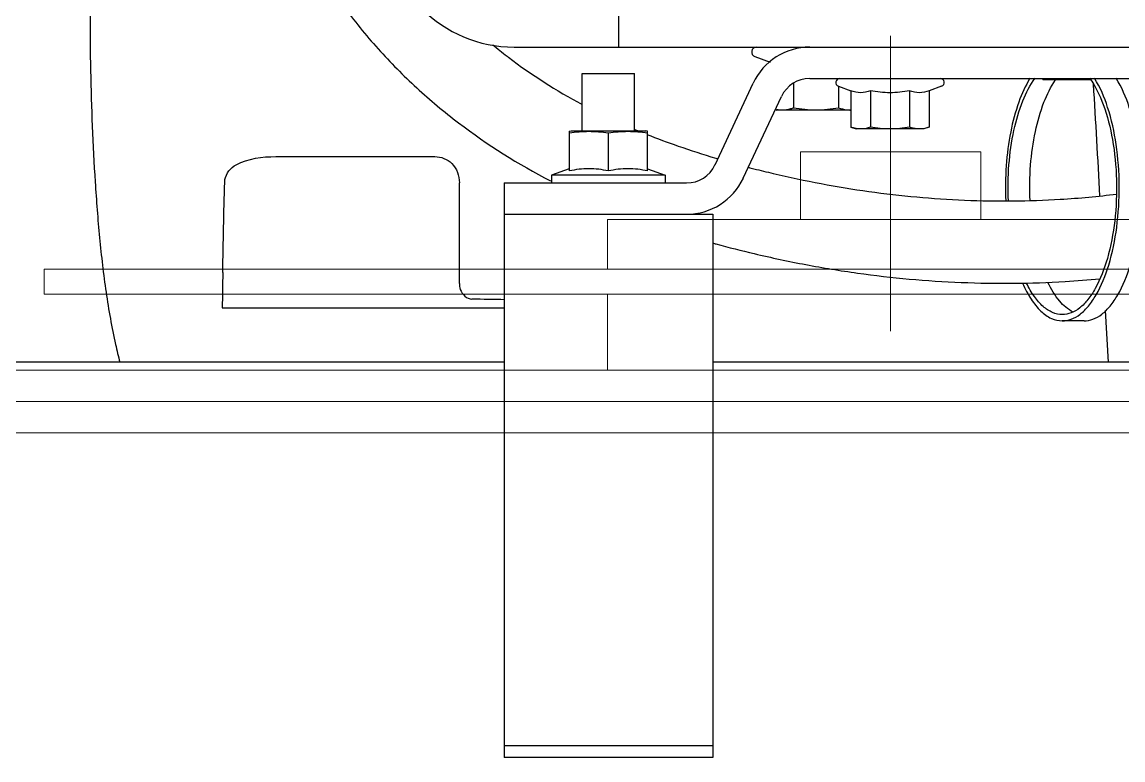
# Model space of a CAD drawing. Header units: metres. Extents: x 27859 to 32645, y 1492 to 8791.
# Drawn here: x 29818.1 to 30029.2, y 4591.3 to 4732.8 of the extents above; entities that cross this region are included whole.
import ezdxf

# ---------------------------------------------------------------- set-up
doc = ezdxf.new("R2010")
doc.units = ezdxf.units.M
doc.linetypes.add('CENTER', pattern=[2, 1.25, -0.25, 0.25, -0.25])
doc.layers.add('E-EQPT', color=190, linetype='Continuous')
doc.layers.add('E-HAT', color=253, linetype='CENTER', lineweight=15)
doc.layers.add('ENG-HDN', color=251, linetype='Continuous', lineweight=9, transparency=0.7)

# ---------------------------------------------------------------- blocks, each defined once
blk = doc.blocks.new('EDG')
at = {"color": 0, "linetype": 'Continuous'}
for p, q in [((919.8, 2811.38, 1), (919.8, 2915.6, 1)), ((919.8, 2915.6, 1), (959.8, 2915.6, 1)), ((959.8, 2805.38, 1), (959.8, 2915.6, 1)), ((959.8, 2913.3, 1), (919.8, 2913.3, 1)), ((759.8, 2839.78, 1), (919.8, 2839.78, 1)), ((843.92, 2839.78, 1), (844.46, 2829.84, 1)), ((959.8, 2839.78, 1), (1125.2, 2839.78, 1)), ((848.61, 2831.82, 1), (852.77, 2831.82, 1)), ((1013.83, 2829.32, 1), (959.8, 2829.32, 1)), ((968.38, 2824.67, 1), (968.38, 2805.32, 1)), ((959.66, 2811.38, 1), (919.8, 2811.38, 1)), ((959.8, 2805.38, 1), (924.8, 2805.38, 1)), ((928.9, 2803.88, 1), (928.9, 2805.38, 1)), ((950.7, 2803.88, 1), (950.7, 2805.38, 1)), ((913.93, 2804.45, 1), (906.62, 2788.79, 1)), ((928.9, 2803.88, 1), (950.7, 2803.88, 1)), ((932.3, 2802.64, 1), (928.9, 2803.88, 1)), ((947.3, 2802.64, 1), (950.7, 2803.88, 1)), ((1013.34, 2804.98, 1), (1013.31, 2804.74, 1)), ((1013.36, 2805.22, 1), (1013.34, 2804.98, 1)), ((919.36, 2801.92, 1), (912.06, 2786.25, 1)), ((932.3, 2803.06, 1), (932.3, 2795.47, 1)), ((939.8, 2803.06, 1), (939.8, 2795.78, 1)), ((947.3, 2795.47, 1), (947.3, 2803.06, 1)), ((919.22, 2800.62, 1), (918.82, 2800.74, 1)), ((1003.56, 2800.32, 1), (973.07, 2800.32, 1)), ((878.3, 2794.66, 1), (879.3, 2795.02, 1)), ((879.3, 2795.02, 1), (892.3, 2795.02, 1)), ((893.31, 2794.66, 1), (892.3, 2795.02, 1)), ((932.3, 2795.47, 1), (932.64, 2795.38, 1)), ((946.96, 2795.38, 1), (932.64, 2795.38, 1)), ((934.8, 2795.38, 1), (934.8, 2784.38, 1)), ((944.8, 2795.38, 1), (944.8, 2784.38, 1)), ((947.3, 2795.47, 1), (946.96, 2795.38, 1)), ((878.3, 2787.69, 1), (878.3, 2794.66, 1)), ((882.05, 2787.69, 1), (882.05, 2794.66, 1)), ((889.55, 2787.69, 1), (889.55, 2794.66, 1)), ((893.31, 2787.69, 1), (893.31, 2794.66, 1)), ((893.31, 2791.42, 1), (907.49, 2791.42, 1)), ((895.66, 2786.84, 1), (895.66, 2791, 1)), ((904.32, 2786.23, 1), (904.32, 2791, 1)), ((907.8, 2791.31, 1), (907.49, 2791.42, 1)), ((875.91, 2786.82, 1), (878.3, 2787.69, 1)), ((895.69, 2786.82, 1), (893.31, 2787.69, 1)), ((901.18, 2785.32, 1), (778.42, 2785.32, 1)), ((847.35, 2785.62, 1), (856.49, 2785.62, 1)), ((852.08, 2785.32, 1), (852.08, 2785.62, 1)), ((856.49, 2785.32, 1), (856.49, 2785.62, 1)), ((895.66, 2785.32, 1), (895.66, 2785.36, 1)), ((944.8, 2784.38, 1), (934.8, 2784.38, 1)), ((911.73, 2781.12, 1), (908.79, 2782.2, 1)), ((957.84, 2779.32, 1), (724.63, 2779.32, 1)), ((937.84, 2769.32, 1), (937.84, 2779.32, 1))]:
    blk.add_line(p, q, dxfattribs=at)
for centre, radius, start, end in [((-58.86, 2841.21, 1), 1072.76, 359.00435, 359.36542), ((969.67, 3212.7, 1), 385.05, 268.5095, 269.4492), ((865.29, 2619.83, 1), 204.47, 74.5433, 74.7172), ((924.8, 2799.38, 1), 12, 90, 155), ((2492.13, 2888.95, 1), 1648.54, 182.81897, 183.56545), ((924.8, 2799.38, 1), 6, 90, 155), ((862.68, 2610.17, 1), 198.67, 75.3423, 75.6592), ((891.33, 2789.78, 1), 5.25, 78.6918, 79.4725), ((882.8, 2671.59, 1), 133.99, 67.1609, 67.508), ((893.5, 2786.27, 1), 5.16, 90.0026, 92.1181), ((906.37, 2785.37, 1), 6.06, 78.6927, 79.4725), ((906.31, 2785.08, 1), 6.36, 76.6782, 78.6813), ((901.18, 2791.32, 1), 6, 270, 335), ((876.18, 2786.1, 1), 0.773, 110, 270), ((895.43, 2786.1, 1), 0.773, 270, 70), ((901.18, 2791.32, 1), 12, 270, 335), ((911.41, 2780.25, 1), 0.928, 270, 70), ((899.11, 2702.74, 1), 98.73, 50.4423, 52.4958), ((957.84, 2754.32, 1), 25, 0, 90)]:
    blk.add_arc(centre, radius, start, end, dxfattribs=at)
for points, knots in [([(1037.34, 2714.02, 1), (1037.41, 2722.29, 1), (1037.88, 2734.64, 1), (1038.59, 2750.55, 1), (1039.02, 2762.05, 1), (1039.2, 2773.07, 1), (1039.13, 2783.85, 1), (1038.81, 2794.49, 1), (1038.24, 2805.18, 1), (1037.43, 2815.92, 1), (1036.21, 2826.39, 1), (1034.8, 2834.3, 1), (1033.76, 2838.65, 1), (1033.48, 2839.78, 1)], [0, 0, 0, 0, 0.176081, 0.264122, 0.352162, 0.440203, 0.528243, 0.616284, 0.704325, 0.792365, 0.880406, 0.968446, 1, 1, 1, 1]), ([(848.61, 2831.82, 1), (848.03, 2831.82, 1), (846.79, 2831.58, 1), (845.07, 2830.56, 1), (843.48, 2828.94, 1), (841.42, 2825.87, 1), (839.42, 2820.8, 1), (837.99, 2813.71, 1), (837.53, 2805.92, 1), (838.09, 2798.17, 1), (839.61, 2791.2, 1), (841.35, 2787.03, 1), (842.42, 2785.3, 1)], [0, 0, 0, 0, 0.034071, 0.071612, 0.114988, 0.165288, 0.286385, 0.42982, 0.585134, 0.739824, 0.88149, 1, 1, 1, 1]), ([(852.77, 2831.82, 1), (852.19, 2831.82, 1), (850.95, 2831.58, 1), (849.23, 2830.56, 1), (847.64, 2828.94, 1), (845.57, 2825.87, 1), (843.58, 2820.8, 1), (842.14, 2813.71, 1), (841.68, 2805.92, 1), (842.24, 2798.17, 1), (843.76, 2791.2, 1), (845.5, 2787.03, 1), (846.58, 2785.3, 1)], [0, 0, 0, 0, 0.034071, 0.071612, 0.114988, 0.165288, 0.286385, 0.42982, 0.585134, 0.739824, 0.88149, 1, 1, 1, 1]), ([(860.38, 2824.61, 1), (859.91, 2825.67, 1), (858.92, 2827.58, 1), (857.08, 2829.92, 1), (855.03, 2831.45, 1), (853.49, 2831.82, 1), (852.77, 2831.82, 1)], [0, 0, 0, 0, 0.31581, 0.582746, 0.805394, 1, 1, 1, 1]), ([(847.55, 2785.29, 1), (846.42, 2786.81, 1), (844.58, 2790.67, 1), (842.93, 2797.28, 1), (842.21, 2804.8, 1), (842.53, 2812.48, 1), (843.84, 2819.52, 1), (845.74, 2824.61, 1), (847.74, 2827.71, 1), (849.29, 2829.34, 1), (850.98, 2830.38, 1), (852.2, 2830.62, 1), (852.77, 2830.62, 1)], [0, 0, 0, 0, 0.112896, 0.251429, 0.405613, 0.562454, 0.708502, 0.83225, 0.883599, 0.927726, 0.965706, 1, 1, 1, 1]), ([(850.7, 2830.13, 1), (851.69, 2829.65, 1), (853.64, 2827.92, 1), (854.92, 2825.74, 1), (855.53, 2824.47, 1)], [0, 0, 0, 0, 0.439274, 1, 1, 1, 1]), ([(852.77, 2830.62, 1), (853.41, 2830.62, 1), (854.77, 2830.32, 1), (856.61, 2829.05, 1), (858.28, 2827.09, 1), (859.19, 2825.49, 1), (859.63, 2824.59, 1)], [0, 0, 0, 0, 0.198781, 0.422948, 0.68818, 1, 1, 1, 1]), ([(968.38, 2824.67, 1), (968.38, 2825.05, 1), (968.2, 2826.38, 1), (966.93, 2827.65, 1), (965.97, 2827.66, 1)], [0, 0, 0, 0, 0.284883, 1, 1, 1, 1]), ([(919.19, 2817.07, 1), (916.74, 2817.73, 1), (910.98, 2819.19, 1), (901.95, 2821.11, 1), (888.75, 2823.28, 1), (872.17, 2824.78, 1), (856.44, 2824.64, 1), (847.76, 2823.97, 1), (845.56, 2823.76, 1)], [0, 0, 0, 0, 0.099551, 0.234126, 0.368702, 0.637853, 0.907004, 1, 1, 1, 1]), ([(911.89, 2802.65, 1), (910.67, 2802.96, 1), (906.37, 2804.02, 1), (899.01, 2805.58, 1), (886.8, 2807.59, 1), (871.54, 2808.97, 1), (855.3, 2808.82, 1), (845.85, 2807.95, 1), (842.39, 2807.5, 1)], [0, 0, 0, 0, 0.052348, 0.183219, 0.31409, 0.575832, 0.837573, 1, 1, 1, 1]), ([(858.96, 2808.75, 1), (859.06, 2806.49, 1), (858.99, 2802.04, 1), (858.12, 2795.7, 1), (856.56, 2790.15, 1), (854.98, 2786.91, 1), (854.05, 2785.58, 1)], [0, 0, 0, 0, 0.282726, 0.553957, 0.797188, 1, 1, 1, 1]), ([(863.12, 2808.82, 1), (863.22, 2806.5, 1), (863.14, 2801.96, 1), (862.24, 2795.49, 1), (860.62, 2789.87, 1), (858.97, 2786.6, 1), (858, 2785.29, 1)], [0, 0, 0, 0, 0.284258, 0.556446, 0.799278, 1, 1, 1, 1]), ([(858.97, 2785.3, 1), (859.85, 2786.73, 1), (861.36, 2790.09, 1), (862.84, 2795.74, 1), (863.66, 2802.12, 1), (863.73, 2806.56, 1), (863.63, 2808.82, 1)], [0, 0, 0, 0, 0.207517, 0.451666, 0.720787, 1, 1, 1, 1]), ([(998.56, 2757.83, 1), (997.9, 2759.28, 1), (995.58, 2764, 1), (990.84, 2771.47, 1), (984.06, 2779.78, 1), (976.65, 2787.25, 1), (965.94, 2796.21, 1), (957.07, 2801.78, 1), (950.88, 2804.99, 1)], [0, 0, 0, 0, 0.067521, 0.222934, 0.378347, 0.533761, 0.689174, 1, 1, 1, 1]), ([(973.07, 2800.32, 1), (971.9, 2800.32, 1), (969.3, 2801.35, 1), (968.38, 2804.01, 1), (968.38, 2805.32, 1)], [0, 0, 0, 0, 0.470757, 1, 1, 1, 1]), ([(932.3, 2803.06, 1), (933.53, 2802.81, 1), (936.05, 2802.48, 1), (938.57, 2802.81, 1), (939.8, 2803.06, 1)], [0, 0, 0, 0, 0.5, 1, 1, 1, 1]), ([(939.8, 2803.06, 1), (941.03, 2802.81, 1), (943.55, 2802.48, 1), (946.07, 2802.81, 1), (947.3, 2803.06, 1)], [0, 0, 0, 0, 0.5, 1, 1, 1, 1]), ([(932.41, 2796.06, 1), (930.45, 2796.84, 1), (926.1, 2798.46, 1), (921.65, 2799.9, 1), (919.22, 2800.62, 1)], [0, 0, 0, 0, 0.458011, 1, 1, 1, 1]), ([(878.3, 2794.66, 1), (878.45, 2794.71, 1), (879.06, 2794.92, 1), (879.7, 2795.02, 1), (880.17, 2795.02, 1)], [0, 0, 0, 0, 0.255696, 1, 1, 1, 1]), ([(880.17, 2795.02, 1), (880.33, 2795.02, 1), (880.97, 2794.99, 1), (881.6, 2794.82, 1), (882.05, 2794.66, 1)], [0, 0, 0, 0, 0.246324, 1, 1, 1, 1]), ([(889.55, 2794.66, 1), (889.71, 2794.71, 1), (890.31, 2794.92, 1), (890.96, 2795.02, 1), (891.43, 2795.02, 1)], [0, 0, 0, 0, 0.255696, 1, 1, 1, 1]), ([(892.36, 2794.93, 1), (892.44, 2794.91, 1), (892.76, 2794.84, 1), (893.07, 2794.74, 1), (893.31, 2794.66, 1)], [0, 0, 0, 0, 0.247155, 1, 1, 1, 1]), ([(939.8, 2795.78, 1), (938.56, 2795.59, 1), (936.05, 2795.35, 1), (933.54, 2795.59, 1), (932.3, 2795.78, 1)], [0, 0, 0, 0, 0.5, 1, 1, 1, 1]), ([(947.3, 2795.78, 1), (946.06, 2795.59, 1), (943.55, 2795.35, 1), (941.04, 2795.59, 1), (939.8, 2795.78, 1)], [0, 0, 0, 0, 0.5, 1, 1, 1, 1]), ([(893.5, 2791.42, 1), (893.68, 2791.42, 1), (894.42, 2791.39, 1), (895.14, 2791.19, 1), (895.66, 2791, 1)], [0, 0, 0, 0, 0.246324, 1, 1, 1, 1]), ([(904.32, 2791, 1), (904.5, 2791.07, 1), (905.2, 2791.3, 1), (905.94, 2791.42, 1), (906.49, 2791.42, 1)], [0, 0, 0, 0, 0.255696, 1, 1, 1, 1]), ([(959.22, 2781.07, 1), (959.13, 2781.14, 1), (954.62, 2784.58, 1), (949.81, 2787.66, 1), (944.81, 2790.33, 1)], [0, 0, 0, 0, 0.019648, 1, 1, 1, 1]), ([(878.3, 2787.69, 1), (878.9, 2787.91, 1), (880.17, 2788.21, 1), (881.45, 2787.91, 1), (882.05, 2787.69, 1)], [0, 0, 0, 0, 0.5, 1, 1, 1, 1]), ([(889.55, 2787.69, 1), (890.15, 2787.91, 1), (891.43, 2788.21, 1), (892.71, 2787.91, 1), (893.31, 2787.69, 1)], [0, 0, 0, 0, 0.5, 1, 1, 1, 1])]:
    blk.add_open_spline(points, degree=3, knots=knots, dxfattribs=at)
for points in [[(1013.73, 2822.56, 1), (1013.63, 2816.78, 1), (1013.53, 2811, 1), (1013.36, 2805.22, 1)], [(1013.31, 2804.74, 1), (1013.12, 2803.56, 1), (1012.21, 2802.43, 1), (1011.15, 2801.88, 1)], [(1011.15, 2801.88, 1), (1008.87, 2800.67, 1), (1006.14, 2800.32, 1), (1003.56, 2800.32, 1)], [(882.05, 2794.66, 1), (883.29, 2794.88, 1), (884.54, 2795.02, 1), (885.8, 2795.02, 1)], [(885.8, 2795.02, 1), (887.06, 2795.02, 1), (888.32, 2794.88, 1), (889.55, 2794.66, 1)], [(891.43, 2795.02, 1), (891.72, 2795.02, 1), (892.01, 2795, 1), (892.29, 2794.94, 1)], [(895.66, 2791, 1), (897.09, 2791.26, 1), (898.54, 2791.42, 1), (899.99, 2791.42, 1)], [(899.99, 2791.42, 1), (901.44, 2791.42, 1), (902.9, 2791.26, 1), (904.32, 2791, 1)], [(906.49, 2791.42, 1), (906.82, 2791.42, 1), (907.15, 2791.39, 1), (907.48, 2791.33, 1)], [(882.05, 2787.69, 1), (883.29, 2787.92, 1), (884.54, 2788.06, 1), (885.8, 2788.06, 1)], [(885.8, 2788.06, 1), (887.06, 2788.06, 1), (888.32, 2787.92, 1), (889.55, 2787.69, 1)]]:
    blk.add_open_spline(points, degree=3, dxfattribs=at)
at = {"layer": 'ENG-HDN'}
for p, q in [((814.99, 2853.3, 1), (1147.4, 2853.3, 1)), ((1091.41, 2847.3, 1), (814.99, 2847.3, 1)), ((1070.67, 2841.3, 1), (814.99, 2841.3, 1)), ((939.99, 2826.7, 1), (939.99, 2841.3, 1)), ((885.7, 2833.81, 1), (885.7, 2777.12, 1)), ((814.99, 2826.7, 1), (1047.99, 2826.7, 1)), ((1047.99, 2826.7, 1), (1047.99, 2821.9, 1)), ((1047.99, 2821.9, 1), (814.99, 2821.9, 1)), ((939.99, 2821.9, 1), (939.99, 2812.4, 1)), ((939.99, 2812.4, 1), (814.99, 2812.4, 1)), ((868.4, 2812.4, 1), (868.4, 2799.4, 1)), ((903, 2799.4, 1), (903, 2812.4, 1)), ((868.4, 2799.4, 1), (903, 2799.4, 1))]:
    blk.add_line(p, q, dxfattribs=at)

msp = doc.modelspace()

# ---------------------------------------------------------------- hatches: boundary and pattern name
at = {"layer": 'E-HAT', "linetype": 'Continuous'}
h = msp.add_hatch(dxfattribs=at)
h.set_pattern_fill('AR-CONC', color=8, scale=40, angle=90)
h.set_pattern_definition([(140, (30868.3, 2757.35), (25.101, 286.904), [30, -330]), (85, (30868.3, 2757.35), (-300.877, -55.5), [24, -264]), (190.4514, (30870.4, 2781.26), (-275.776, 231.404), [25.496, -280.457]), (136.184, (30788.3, 2757.35), (66.208, 426.897), [45, -495]), (186.636, (30793.8, 2792.93), (-389.647, 373.865), [38.244, -420.686]), (81.184, (30788.3, 2757.35), (-389.647, 373.865), [36, -396]), (111, (30808.3, 2797.35), (161.0476, 238.763), [30, -330]), (56, (30808.3, 2797.35), (-290.06, 97.326), [24, -264]), (161.4514, (30821.72, 2817.25), (-129.012, 336.089), [25.496, -280.457]), (127.5, (30868.3, 2757.35), (-133.1575, 4.864), [0, -260.8, 0, -268, 0, -265]), (97.5, (30868.3, 2757.35), (-157.7647, 105.2278), [0, -152.8, 0, -254.8, 0, -101]), (57.5, (30868.3, 2668.15), (9.022, 213.529), [0, -100, 0, -312, 0, -414]), (47.5, (30868.3, 2628.15), (-40.042, 233.2745), [0, -130, 0, -207.2, 0, -294])])
h.paths.add_polyline_path([(32053.3, 1585.35), (28053.3, 1585.35), (28053.3, 2085.35), (28638.3, 2085.35), (28638.3, 8185.35), (28053.3, 8185.35), (28053.3, 8685.35), (32053.3, 8685.35), (32053.3, 8185.35), (31468.3, 8185.35), (31468.3, 2085.35), (32053.3, 2085.35)])

# ---------------------------------------------------------------- next in the draw order: wipeouts: each hides what was drawn before it
msp.add_wipeout([(30870.3, 2757.35), (29240.32, 2757.35), (29240.32, 7507.34), (30870.3, 7507.34)]).translate(0, 0, -732205.32).dxf.layer = 'E-EQPT'

# ---------------------------------------------------------------- next in the draw order: block references
at = {"layer": 'E-EQPT', "rotation": 180}
msp.add_blockref('EDG', (30870.3, 7507.34, -732206.32), dxfattribs=at)

doc.saveas('drawing.dxf')
